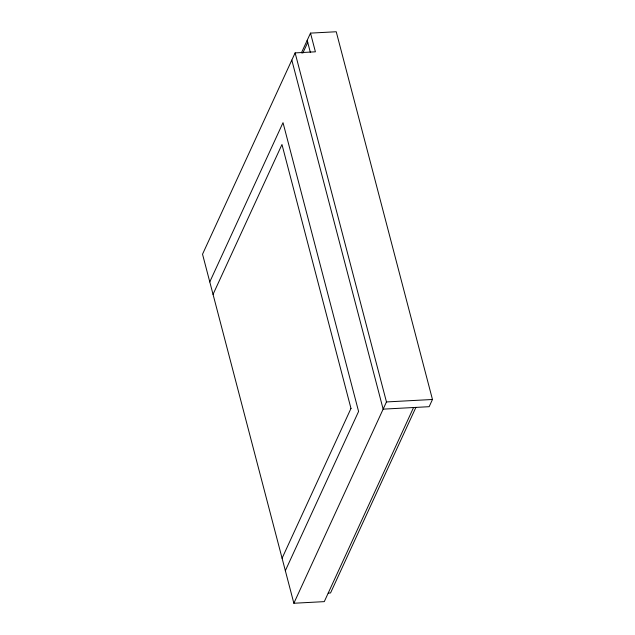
<?xml version="1.0" encoding="UTF-8"?>
<svg xmlns="http://www.w3.org/2000/svg" width="635" height="635" viewBox="0 0 635 635"><rect width="100%" height="100%" fill="white"/><g stroke="black" fill="none" stroke-linecap="round" stroke-linejoin="round"><path stroke-width="0.95" d="M291.814 60.095L383.143 409.138L429.157 406.694L432.467 399.486L336.24 31.75L310.507 33.115L315.404 51.816L295.124 52.895L202.533 254.206L293.862 603.25L324.279 601.631L413.56 407.519M301.395 52.927L310.507 33.115M302.768 53.205L307.737 42.394M209.78 281.908L283.019 122.674L358.584 411.464L285.345 570.698M213.042 294.378L281.972 144.51L350.98 408.448M282.083 558.236L351.012 408.368M293.862 603.25L386.461 401.939L295.124 52.895M415.901 407.392L330.549 592.955L328.208 593.082M386.461 401.939L432.467 399.486M307.197 40.322L310.396 52.554"/></g></svg>
